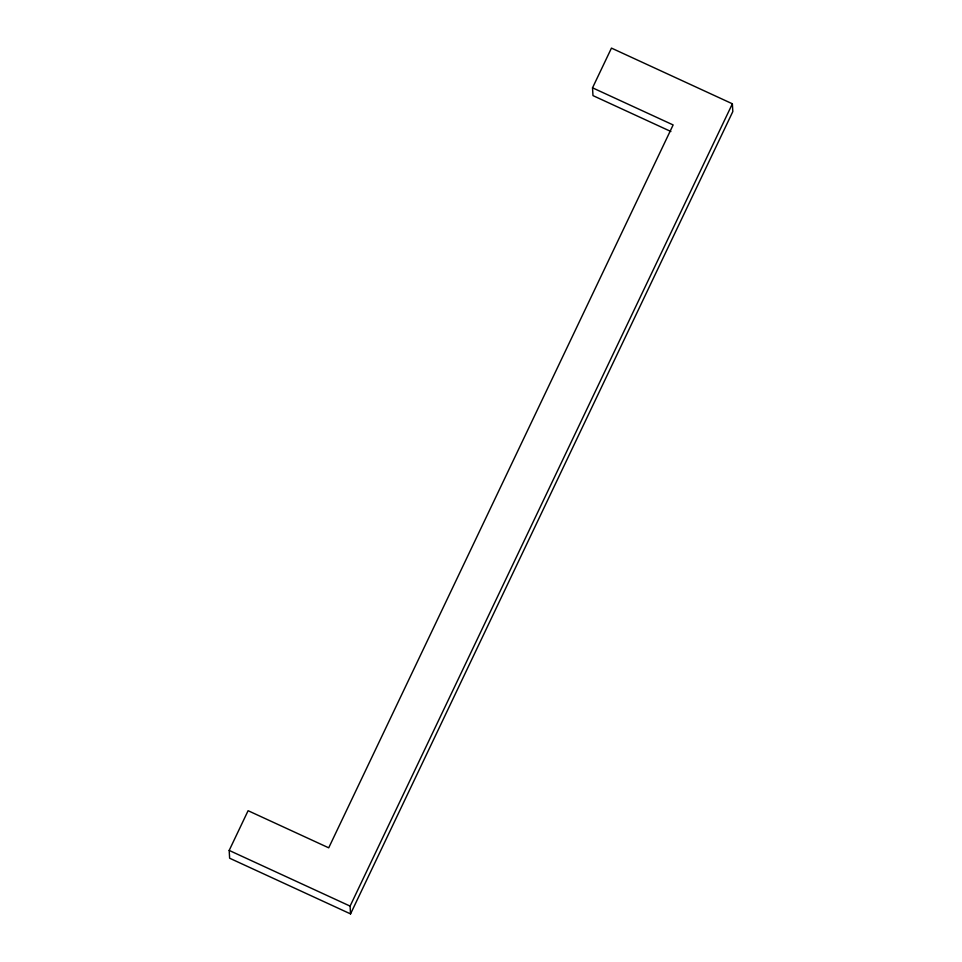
<?xml version="1.0" encoding="UTF-8"?>
<svg xmlns="http://www.w3.org/2000/svg" width="962" height="962" viewBox="0 0 962 962"><rect width="100%" height="100%" fill="white"/><g stroke="black" fill="none" stroke-linecap="round" stroke-linejoin="round"><path stroke-width="1.44" d="M229.184 850.42L248.1 810.701L328.715 847.823L673.135 124.94L592.532 87.819L611.459 48.1L732.371 103.788L732.816 111.58L350.541 913.9L229.629 858.212L229.184 850.42L350.096 906.108L350.541 913.9M350.096 906.108L732.371 103.788M670.899 131.505L592.977 95.611L592.532 87.819"/></g></svg>
